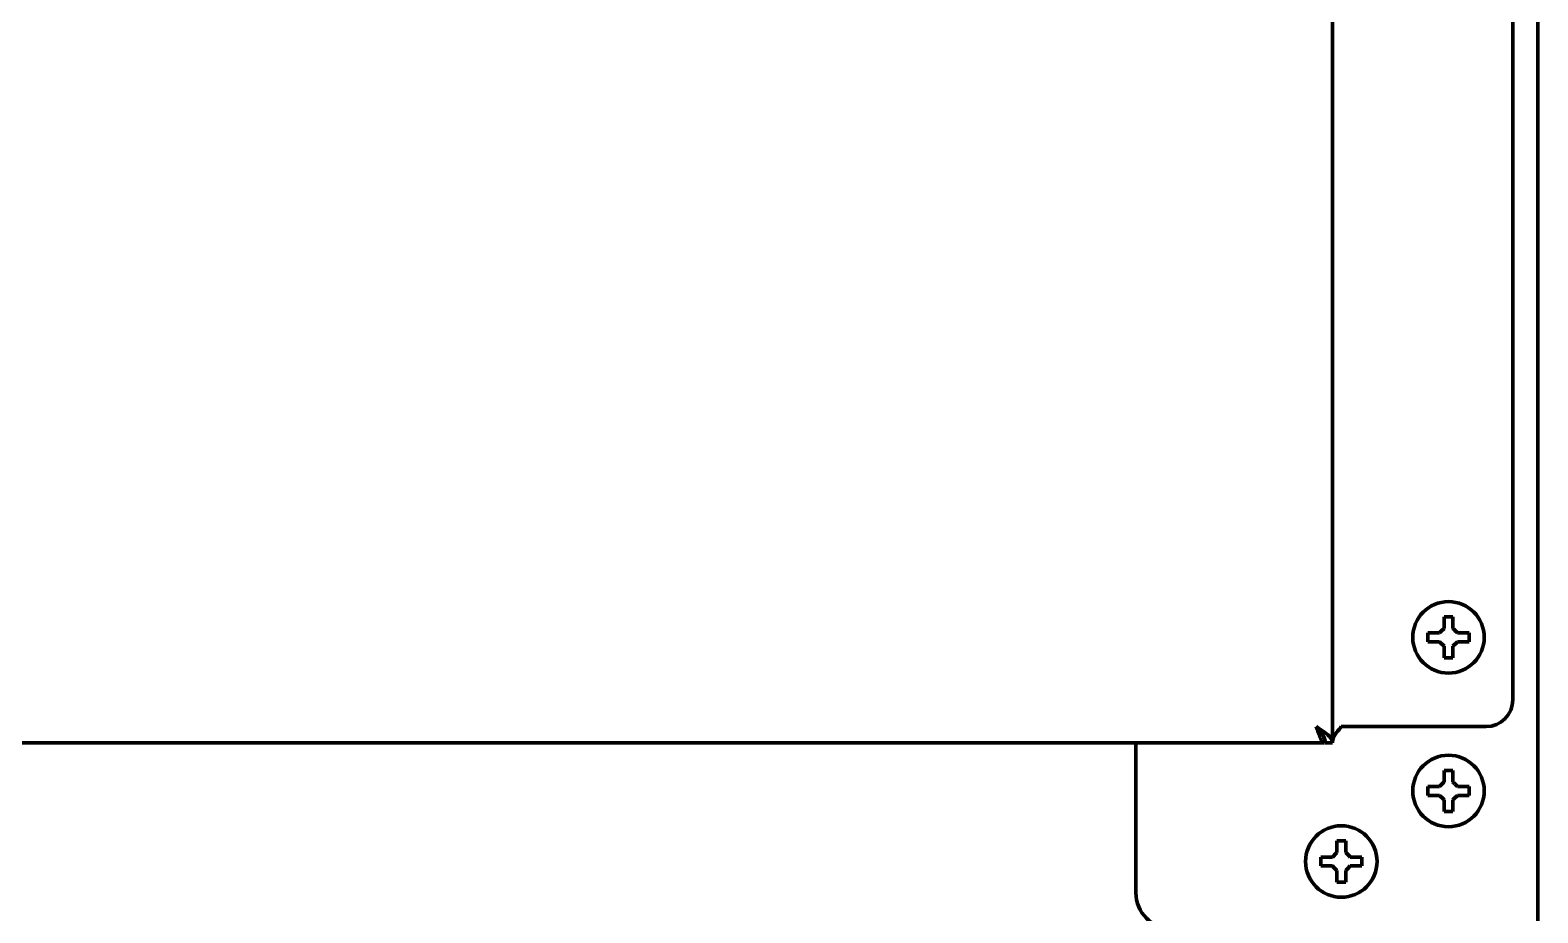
# Model space of a CAD drawing. Header units: inches. Extents: x -2983 to 7024, y 422 to 5529.
# Drawn here: x 6818.8 to 6987.6, y 2275.6 to 2374.5 of the extents above; entities that cross this region are included whole.
import ezdxf

# ---------------------------------------------------------------- set-up
doc = ezdxf.new("R2010")
doc.units = ezdxf.units.IN

msp = doc.modelspace()

# ---------------------------------------------------------------- linework, layer by layer
at = {"linetype": 'Continuous', "lineweight": 70}
for p, q in [((6987.62, 2273.89), (6987.62, 3925.41)), ((6964.62, 2612.49), (6964.62, 2294.69)), ((6984.82, 2608.19), (6984.82, 2299.49)), ((6975.32, 2306.49), (6975.32, 2306.99)), ((6975.32, 2305.99), (6975.32, 2306.49)), ((6979.92, 2306.99), (6979.92, 2306.49)), ((6979.92, 2306.49), (6979.92, 2305.99)), ((6981.82, 2296.49), (6965.62, 2296.49)), ((6963.72, 2294.69), (6119.52, 2294.69)), ((6942.62, 2294.69), (6942.62, 2277.89)), ((6963.72, 2294.69), (6963.72, 2295.19)), ((6964.62, 2294.69), (6963.82, 2294.69)), ((6975.32, 2289.29), (6975.32, 2289.79)), ((6975.32, 2288.79), (6975.32, 2289.29)), ((6979.92, 2289.79), (6979.92, 2289.29)), ((6979.92, 2289.29), (6979.92, 2288.79)), ((6963.32, 2281.39), (6963.32, 2281.89)), ((6963.32, 2280.89), (6963.32, 2281.39)), ((6967.92, 2281.89), (6967.92, 2281.39)), ((6967.92, 2281.39), (6967.92, 2280.89))]:
    msp.add_line(p, q, dxfattribs=at)
for centre in [(6977.62, 2306.49), (6977.62, 2289.29), (6965.62, 2281.39)]:
    msp.add_circle(centre, 4, dxfattribs=at)
for centre, radius, start, end in [((6981.82, 2299.49), 3, 270, 0), ((6946.62, 2277.89), 4, 180, 270)]:
    msp.add_arc(centre, radius, start, end, dxfattribs=at)
for points in [[(6977.12, 2307.49), (6977.12, 2307.55), (6977.12, 2307.65), (6977.12, 2307.82), (6977.12, 2307.97), (6977.12, 2308.13), (6977.12, 2308.28), (6977.12, 2308.44), (6977.12, 2308.6), (6977.12, 2308.73), (6977.12, 2308.79)], [(6977.12, 2308.79), (6977.29, 2308.79), (6977.62, 2308.79), (6977.96, 2308.79), (6978.12, 2308.79)], [(6976.62, 2305.99), (6976.57, 2305.99), (6976.46, 2305.99), (6976.3, 2305.99), (6976.14, 2305.99), (6975.99, 2305.99), (6975.83, 2305.99), (6975.68, 2305.99), (6975.51, 2305.99), (6975.39, 2305.99), (6975.32, 2305.99)], [(6976.62, 2306.99), (6976.65, 2307.02), (6976.7, 2307.06), (6976.77, 2307.13), (6976.84, 2307.21), (6976.91, 2307.28), (6976.98, 2307.35), (6977.05, 2307.42), (6977.1, 2307.47), (6977.12, 2307.49)], [(6977.12, 2305.49), (6977.1, 2305.52), (6977.05, 2305.57), (6976.97, 2305.64), (6976.9, 2305.71), (6976.83, 2305.78), (6976.76, 2305.85), (6976.69, 2305.92), (6976.65, 2305.97), (6976.62, 2305.99)], [(6978.12, 2307.49), (6978.15, 2307.47), (6978.2, 2307.41), (6978.28, 2307.34), (6978.35, 2307.27), (6978.42, 2307.2), (6978.49, 2307.13), (6978.56, 2307.06), (6978.6, 2307.02), (6978.62, 2306.99)], [(6978.62, 2305.99), (6978.6, 2305.97), (6978.55, 2305.92), (6978.48, 2305.85), (6978.41, 2305.78), (6978.34, 2305.71), (6978.27, 2305.64), (6978.2, 2305.56), (6978.15, 2305.52), (6978.12, 2305.49)], [(6978.62, 2306.99), (6978.68, 2306.99), (6978.79, 2306.99), (6978.95, 2306.99), (6979.11, 2306.99), (6979.26, 2306.99), (6979.41, 2306.99), (6979.57, 2306.99), (6979.74, 2306.99), (6979.86, 2306.99), (6979.92, 2306.99)], [(6978.12, 2304.19), (6977.96, 2304.19), (6977.62, 2304.19), (6977.29, 2304.19), (6977.12, 2304.19)], [(6978.12, 2305.49), (6978.12, 2305.44), (6978.12, 2305.33), (6978.12, 2305.17), (6978.12, 2305.01), (6978.12, 2304.85), (6978.12, 2304.7), (6978.12, 2304.55), (6978.12, 2304.38), (6978.12, 2304.26), (6978.12, 2304.19)], [(6962.82, 2296.49), (6962.9, 2296.26), (6963.05, 2295.79), (6963.27, 2295.19), (6963.5, 2294.79), (6963.65, 2294.69), (6963.72, 2294.69)], [(6964.62, 2294.69), (6964.62, 2294.89), (6964.46, 2295.29), (6963.77, 2295.89), (6963.14, 2296.29), (6962.82, 2296.49)], [(6965.62, 2296.49), (6965.45, 2296.29), (6965.1, 2295.89), (6964.72, 2295.29), (6964.62, 2294.89), (6964.62, 2294.69)], [(6977.12, 2290.29), (6977.12, 2290.35), (6977.12, 2290.45), (6977.12, 2290.62), (6977.12, 2290.77), (6977.12, 2290.93), (6977.12, 2291.08), (6977.12, 2291.24), (6977.12, 2291.4), (6977.12, 2291.53), (6977.12, 2291.59)], [(6977.12, 2291.59), (6977.29, 2291.59), (6977.62, 2291.59), (6977.96, 2291.59), (6978.12, 2291.59)], [(6976.62, 2289.79), (6976.65, 2289.82), (6976.7, 2289.86), (6976.77, 2289.93), (6976.84, 2290.01), (6976.91, 2290.08), (6976.98, 2290.15), (6977.05, 2290.22), (6977.1, 2290.27), (6977.12, 2290.29)], [(6978.12, 2290.29), (6978.15, 2290.27), (6978.2, 2290.21), (6978.28, 2290.14), (6978.35, 2290.07), (6978.42, 2290), (6978.49, 2289.93), (6978.56, 2289.86), (6978.6, 2289.82), (6978.62, 2289.79)], [(6978.62, 2289.79), (6978.68, 2289.79), (6978.79, 2289.79), (6978.95, 2289.79), (6979.11, 2289.79), (6979.26, 2289.79), (6979.41, 2289.79), (6979.57, 2289.79), (6979.74, 2289.79), (6979.86, 2289.79), (6979.92, 2289.79)], [(6976.62, 2288.79), (6976.57, 2288.79), (6976.46, 2288.79), (6976.3, 2288.79), (6976.14, 2288.79), (6975.99, 2288.79), (6975.83, 2288.79), (6975.68, 2288.79), (6975.51, 2288.79), (6975.39, 2288.79), (6975.32, 2288.79)], [(6977.12, 2288.29), (6977.1, 2288.32), (6977.05, 2288.37), (6976.97, 2288.44), (6976.9, 2288.51), (6976.83, 2288.58), (6976.76, 2288.65), (6976.69, 2288.72), (6976.65, 2288.77), (6976.62, 2288.79)], [(6978.62, 2288.79), (6978.6, 2288.77), (6978.55, 2288.72), (6978.48, 2288.65), (6978.41, 2288.58), (6978.34, 2288.51), (6978.27, 2288.44), (6978.2, 2288.36), (6978.15, 2288.32), (6978.12, 2288.29)], [(6978.12, 2288.29), (6978.12, 2288.24), (6978.12, 2288.13), (6978.12, 2287.97), (6978.12, 2287.81), (6978.12, 2287.65), (6978.12, 2287.5), (6978.12, 2287.35), (6978.12, 2287.18), (6978.12, 2287.06), (6978.12, 2286.99)], [(6978.12, 2286.99), (6977.96, 2286.99), (6977.62, 2286.99), (6977.29, 2286.99), (6977.12, 2286.99)], [(6964.62, 2281.89), (6964.65, 2281.92), (6964.7, 2281.96), (6964.77, 2282.03), (6964.84, 2282.11), (6964.91, 2282.18), (6964.98, 2282.25), (6965.05, 2282.32), (6965.1, 2282.37), (6965.12, 2282.39)], [(6965.12, 2282.39), (6965.12, 2282.45), (6965.12, 2282.55), (6965.12, 2282.72), (6965.12, 2282.87), (6965.12, 2283.03), (6965.12, 2283.18), (6965.12, 2283.34), (6965.12, 2283.5), (6965.12, 2283.63), (6965.12, 2283.69)], [(6965.12, 2283.69), (6965.29, 2283.69), (6965.62, 2283.69), (6965.96, 2283.69), (6966.12, 2283.69)], [(6966.12, 2282.39), (6966.15, 2282.37), (6966.2, 2282.31), (6966.28, 2282.24), (6966.35, 2282.17), (6966.42, 2282.1), (6966.49, 2282.03), (6966.56, 2281.96), (6966.6, 2281.92), (6966.62, 2281.89)], [(6964.62, 2280.89), (6964.57, 2280.89), (6964.46, 2280.89), (6964.3, 2280.89), (6964.14, 2280.89), (6963.99, 2280.89), (6963.83, 2280.89), (6963.68, 2280.89), (6963.51, 2280.89), (6963.39, 2280.89), (6963.32, 2280.89)], [(6965.12, 2280.39), (6965.1, 2280.42), (6965.05, 2280.47), (6964.97, 2280.54), (6964.9, 2280.61), (6964.83, 2280.68), (6964.76, 2280.75), (6964.69, 2280.82), (6964.65, 2280.87), (6964.62, 2280.89)], [(6966.62, 2280.89), (6966.6, 2280.87), (6966.55, 2280.82), (6966.48, 2280.75), (6966.41, 2280.68), (6966.34, 2280.61), (6966.27, 2280.54), (6966.2, 2280.46), (6966.15, 2280.42), (6966.12, 2280.39)], [(6966.62, 2281.89), (6966.68, 2281.89), (6966.79, 2281.89), (6966.95, 2281.89), (6967.11, 2281.89), (6967.26, 2281.89), (6967.41, 2281.89), (6967.57, 2281.89), (6967.74, 2281.89), (6967.86, 2281.89), (6967.92, 2281.89)], [(6966.12, 2279.09), (6965.96, 2279.09), (6965.62, 2279.09), (6965.29, 2279.09), (6965.12, 2279.09)], [(6966.12, 2280.39), (6966.12, 2280.34), (6966.12, 2280.23), (6966.12, 2280.07), (6966.12, 2279.91), (6966.12, 2279.75), (6966.12, 2279.6), (6966.12, 2279.45), (6966.12, 2279.28), (6966.12, 2279.16), (6966.12, 2279.09)]]:
    msp.add_open_spline(points, degree=3, dxfattribs=at)
for points, knots in [([(6978.12, 2308.79), (6978.12, 2308.59), (6978.12, 2308.38), (6978.12, 2308.05), (6978.12, 2307.94), (6978.12, 2307.72), (6978.12, 2307.61), (6978.12, 2307.49)], [0, 0, 0, 0, 0.5, 0.5, 0.75, 0.75, 1, 1, 1, 1]), ([(6975.32, 2306.99), (6975.53, 2306.99), (6975.74, 2306.99), (6976.06, 2306.99), (6976.17, 2306.99), (6976.4, 2306.99), (6976.51, 2306.99), (6976.62, 2306.99)], [0, 0, 0, 0, 0.5, 0.5, 0.75, 0.75, 1, 1, 1, 1]), ([(6979.92, 2305.99), (6979.72, 2305.99), (6979.51, 2305.99), (6979.19, 2305.99), (6979.08, 2305.99), (6978.85, 2305.99), (6978.74, 2305.99), (6978.62, 2305.99)], [0, 0, 0, 0, 0.5, 0.5, 0.75, 0.75, 1, 1, 1, 1]), ([(6977.12, 2304.19), (6977.12, 2304.39), (6977.12, 2304.6), (6977.12, 2304.93), (6977.12, 2305.04), (6977.12, 2305.26), (6977.12, 2305.38), (6977.12, 2305.49)], [0, 0, 0, 0, 0.5, 0.5, 0.75, 0.75, 1, 1, 1, 1]), ([(6963.82, 2294.69), (6963.82, 2294.77), (6963.82, 2294.84), (6963.79, 2294.99), (6963.77, 2295.07), (6963.72, 2295.22), (6963.69, 2295.29), (6963.62, 2295.44), (6963.58, 2295.52), (6963.49, 2295.67), (6963.43, 2295.74), (6963.33, 2295.89), (6963.27, 2295.97), (6963.15, 2296.12), (6963.08, 2296.19), (6962.96, 2296.34), (6962.89, 2296.42), (6962.82, 2296.49)], [0, 0, 0, 0, 0.125, 0.125, 0.25, 0.25, 0.375, 0.375, 0.5, 0.5, 0.625, 0.625, 0.75, 0.75, 0.875, 0.875, 1, 1, 1, 1]), ([(6962.82, 2296.49), (6962.86, 2296.43), (6962.9, 2296.36), (6962.97, 2296.23), (6963.01, 2296.17), (6963.09, 2296.05), (6963.12, 2295.99), (6963.2, 2295.88), (6963.24, 2295.83), (6963.31, 2295.74), (6963.35, 2295.7), (6963.42, 2295.62), (6963.46, 2295.59), (6963.54, 2295.54), (6963.57, 2295.52), (6963.65, 2295.5), (6963.69, 2295.49), (6963.72, 2295.49)], [0, 0, 0, 0, 0.125, 0.125, 0.25, 0.25, 0.375, 0.375, 0.5, 0.5, 0.625, 0.625, 0.75, 0.75, 0.875, 0.875, 1, 1, 1, 1]), ([(6978.12, 2291.59), (6978.12, 2291.39), (6978.12, 2291.18), (6978.12, 2290.85), (6978.12, 2290.74), (6978.12, 2290.52), (6978.12, 2290.41), (6978.12, 2290.29)], [0, 0, 0, 0, 0.5, 0.5, 0.75, 0.75, 1, 1, 1, 1]), ([(6975.32, 2289.79), (6975.53, 2289.79), (6975.74, 2289.79), (6976.06, 2289.79), (6976.17, 2289.79), (6976.4, 2289.79), (6976.51, 2289.79), (6976.62, 2289.79)], [0, 0, 0, 0, 0.5, 0.5, 0.75, 0.75, 1, 1, 1, 1]), ([(6977.12, 2286.99), (6977.12, 2287.19), (6977.12, 2287.4), (6977.12, 2287.73), (6977.12, 2287.84), (6977.12, 2288.06), (6977.12, 2288.18), (6977.12, 2288.29)], [0, 0, 0, 0, 0.5, 0.5, 0.75, 0.75, 1, 1, 1, 1]), ([(6979.92, 2288.79), (6979.72, 2288.79), (6979.51, 2288.79), (6979.19, 2288.79), (6979.08, 2288.79), (6978.85, 2288.79), (6978.74, 2288.79), (6978.62, 2288.79)], [0, 0, 0, 0, 0.5, 0.5, 0.75, 0.75, 1, 1, 1, 1]), ([(6966.12, 2283.69), (6966.12, 2283.49), (6966.12, 2283.28), (6966.12, 2282.95), (6966.12, 2282.84), (6966.12, 2282.62), (6966.12, 2282.51), (6966.12, 2282.39)], [0, 0, 0, 0, 0.5, 0.5, 0.75, 0.75, 1, 1, 1, 1]), ([(6963.32, 2281.89), (6963.53, 2281.89), (6963.74, 2281.89), (6964.06, 2281.89), (6964.17, 2281.89), (6964.4, 2281.89), (6964.51, 2281.89), (6964.62, 2281.89)], [0, 0, 0, 0, 0.5, 0.5, 0.75, 0.75, 1, 1, 1, 1]), ([(6967.92, 2280.89), (6967.72, 2280.89), (6967.51, 2280.89), (6967.19, 2280.89), (6967.08, 2280.89), (6966.85, 2280.89), (6966.74, 2280.89), (6966.62, 2280.89)], [0, 0, 0, 0, 0.5, 0.5, 0.75, 0.75, 1, 1, 1, 1]), ([(6965.12, 2279.09), (6965.12, 2279.29), (6965.12, 2279.5), (6965.12, 2279.83), (6965.12, 2279.94), (6965.12, 2280.16), (6965.12, 2280.28), (6965.12, 2280.39)], [0, 0, 0, 0, 0.5, 0.5, 0.75, 0.75, 1, 1, 1, 1])]:
    msp.add_open_spline(points, degree=3, knots=knots, dxfattribs=at)

doc.saveas('drawing.dxf')
